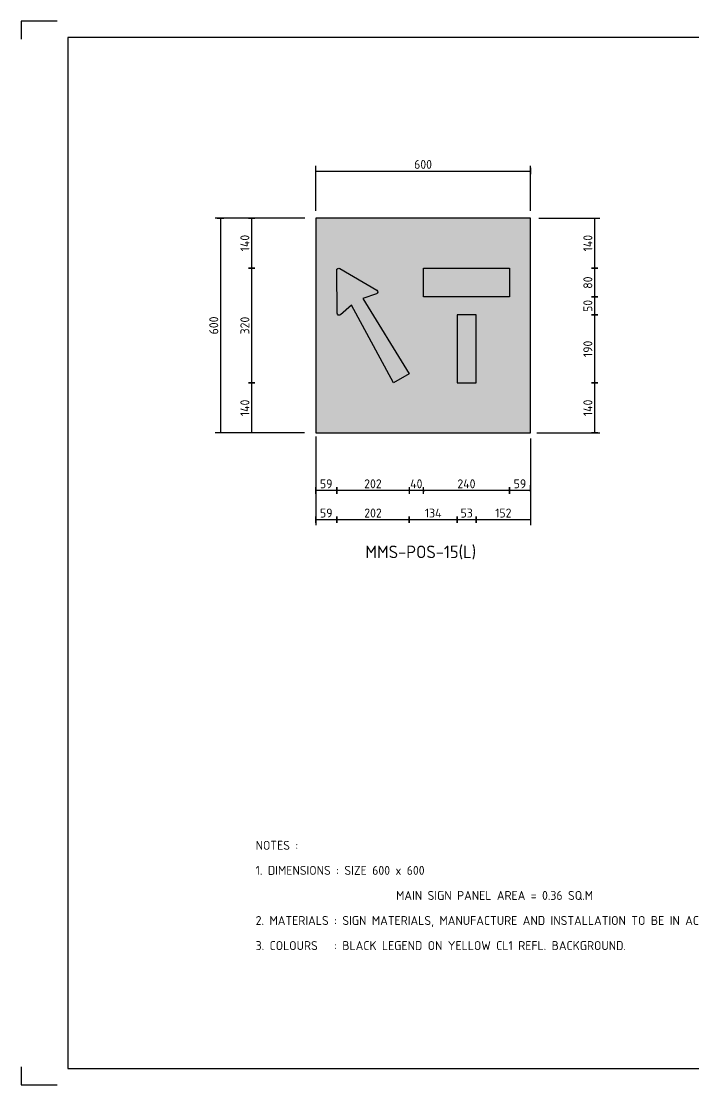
# Model space of a CAD drawing. Extents: x 0 to 420, y 0 to 297.
# Drawn here: x 0 to 187.9, y 0 to 297 of the extents above; entities that cross this region are included whole.
import ezdxf
from ezdxf.enums import TextEntityAlignment as Align

# ---------------------------------------------------------------- set-up
doc = ezdxf.new("R2010")
doc.units = 0
doc.header["$LTSCALE"] = 0.3
doc.header["$MEASUREMENT"] = 0
doc.layers.get('0').update_dxf_attribs({"linetype": 'CONTINUOUS'})
doc.layers.get('DEFPOINTS').update_dxf_attribs({"linetype": 'CONTINUOUS'})
for name, color, linetype in [('L25', 1, 'CONTINUOUS'), ('L35', 3, 'CONTINUOUS'), ('NOTES', 1, 'CONTINUOUS'), ('T25', 1, 'CONTINUOUS'), ('TBLK18', 4, 'CONTINUOUS'), ('TBLK25', 1, 'CONTINUOUS'), ('TBLK35', 3, 'CONTINUOUS'), ('TBLK50', 7, 'CONTINUOUS')]:
    doc.layers.add(name, color=color, linetype=linetype)
doc.layers.add('yellow', color=7, linetype='CONTINUOUS', true_color=0xfedb00)
doc.styles.add('iso', font='iso3098b.shx')
doc.dimstyles.new('SIGNSDIM', dxfattribs={"dimtxt": 2.5, "dimasz": 0.2, "dimexe": 1.5, "dimexo": 2, "dimtad": 1, "dimdec": 4, "dimlfac": 10, "dimrnd": 1, "dimdsep": 46, "dimtxsty": 'iso', "dimblk": 'SGNDIM', "dimcen": 2.5, "dimse2": 1, "dimadec": 0, "dimazin": 0, "dimtfac": 1, "dimtdec": 4, "dimtix": 1, "dimtmove": 0, "dimatfit": 3, "dimldrblk": 'SGNDIM', "dimfxl": 1, "dimtolj": 1, "dimtzin": 0, "dimarcsym": 0})

# ---------------------------------------------------------------- blocks, each defined once
blk = doc.blocks.new('SGNDIM')
for p, q in [((0, 0), (-1, 0)), ((0, 4.5), (0, -4.5))]:
    blk.add_line(p, q)
blk = doc.blocks.new('*D2')
at = {"layer": 'DEFPOINTS', "color": 0, "transparency": 16777216}
for p in [(136.3766350769403, 182.0730936289031), (136.3766350769403, 165.9509098701172), (142.2516035956606, 163.6484231265724)]:
    blk.add_point(p, dxfattribs=at)
at = {"layer": 'T25', "color": 0, "lineweight": -2, "transparency": 16777216}
for p, q in [((142.2516035956606, 165.6484231265724), (142.2516035956606, 167.4509098701172)), ((142.0516035956606, 165.9509098701172), (136.5766350769402, 165.9509098701172))]:
    blk.add_line(p, q, dxfattribs=at)
at = {"layer": 'T25', "color": 0, "lineweight": -2, "transparency": 16777216, "xscale": 0.2, "yscale": 0.2, "zscale": 0.2, "rotation": 180}
blk.add_blockref('SGNDIM', (136.3766350769403, 165.9509098701172), dxfattribs=at)
at = {"layer": 'T25', "color": 0, "lineweight": -2, "transparency": 16777216, "xscale": 0.2, "yscale": 0.2, "zscale": 0.2}
blk.add_blockref('SGNDIM', (142.2516035956606, 165.9509098701172), dxfattribs=at)
at = {"layer": 'T25', "color": 0, "transparency": 16777216, "insert": (139.3141193363004, 167.8259098701172), "char_height": 2.5, "attachment_point": 5, "style": 'iso'}
blk.add_mtext('\\A1;59', dxfattribs=at)
blk = doc.blocks.new('*D3')
at = {"layer": 'DEFPOINTS', "color": 0, "transparency": 16777216}
for p in [(112.3610910988994, 173.3163822871302), (136.3766350769403, 173.3163822871302), (112.3610910988994, 165.9509098701172)]:
    blk.add_point(p, dxfattribs=at)
at = {"layer": 'T25', "color": 0, "lineweight": -2, "transparency": 16777216}
blk.add_line((136.1766350769403, 165.9509098701172), (112.5610910988994, 165.9509098701172), dxfattribs=at)
at = {"layer": 'T25', "color": 0, "lineweight": -2, "transparency": 16777216, "xscale": 0.2, "yscale": 0.2, "zscale": 0.2, "rotation": 180}
blk.add_blockref('SGNDIM', (112.3610910988994, 165.9509098701172), dxfattribs=at)
at = {"layer": 'T25', "color": 0, "lineweight": -2, "transparency": 16777216, "xscale": 0.2, "yscale": 0.2, "zscale": 0.2}
blk.add_blockref('SGNDIM', (136.3766350769403, 165.9509098701172), dxfattribs=at)
at = {"layer": 'T25', "color": 0, "transparency": 16777216, "insert": (124.3688630879198, 167.8259098701172), "char_height": 2.5, "attachment_point": 5, "style": 'iso'}
blk.add_mtext('\\A1;240', dxfattribs=at)
blk = doc.blocks.new('*D4')
at = {"layer": 'DEFPOINTS', "color": 0, "transparency": 16777216}
for p in [(82.25160359566058, 183.0441040950617), (88.12657211438089, 183.0441040950617), (82.25160359566058, 165.9509098701172)]:
    blk.add_point(p, dxfattribs=at)
at = {"layer": 'T25', "color": 0, "lineweight": -2, "transparency": 16777216}
for p, q in [((82.25160359566058, 181.0441040950617), (82.25160359566058, 164.4509098701172)), ((87.92657211438089, 165.9509098701172), (82.45160359566059, 165.9509098701172))]:
    blk.add_line(p, q, dxfattribs=at)
at = {"layer": 'T25', "color": 0, "lineweight": -2, "transparency": 16777216, "xscale": 0.2, "yscale": 0.2, "zscale": 0.2, "rotation": 180}
blk.add_blockref('SGNDIM', (82.25160359566058, 165.9509098701172), dxfattribs=at)
at = {"layer": 'T25', "color": 0, "lineweight": -2, "transparency": 16777216, "xscale": 0.2, "yscale": 0.2, "zscale": 0.2}
blk.add_blockref('SGNDIM', (88.12657211438089, 165.9509098701172), dxfattribs=at)
at = {"layer": 'T25', "color": 0, "transparency": 16777216, "insert": (85.18908785502074, 167.8259098701172), "char_height": 2.5, "attachment_point": 5, "style": 'iso'}
blk.add_mtext('\\A1;59', dxfattribs=at)
blk = doc.blocks.new('*D5')
at = {"layer": 'DEFPOINTS', "color": 0, "transparency": 16777216}
for p in [(142.6094513656253, 242.0548077980703), (145.7842453555533, 228.0063913943119), (160.1625795504189, 228.0063913943119)]:
    blk.add_point(p, dxfattribs=at)
at = {"layer": 'T25', "color": 0, "lineweight": -2, "transparency": 16777216}
for p, q in [((144.6094513656253, 242.0548077980703), (161.6625795504189, 242.0548077980703)), ((160.1625795504189, 241.8548077980703), (160.1625795504189, 228.2063913943119))]:
    blk.add_line(p, q, dxfattribs=at)
at = {"layer": 'T25', "color": 0, "lineweight": -2, "transparency": 16777216, "xscale": 0.2, "yscale": 0.2, "zscale": 0.2}
for p, rotation in [((160.1625795504189, 242.0548077980703), 90), ((160.1625795504189, 228.0063913943119), 270)]:
    blk.add_blockref('SGNDIM', p, dxfattribs=dict(at, rotation=rotation))
at = {"layer": 'T25', "color": 0, "transparency": 16777216, "insert": (158.2875795504189, 235.0305995961912), "char_height": 2.5, "attachment_point": 5, "rotation": 90, "style": 'iso'}
blk.add_mtext('\\A1;140', dxfattribs=at)
blk = doc.blocks.new('*D6')
at = {"layer": 'DEFPOINTS', "color": 0, "transparency": 16777216}
for p in [(152.2018855269609, 228.0063913943119), (152.2018855269609, 220.006129834909), (160.1625795504189, 220.006129834909)]:
    blk.add_point(p, dxfattribs=at)
at = {"layer": 'T25', "color": 0, "lineweight": -2, "transparency": 16777216}
blk.add_line((160.1625795504189, 227.806391394312), (160.1625795504189, 220.2061298349089), dxfattribs=at)
at = {"layer": 'T25', "color": 0, "lineweight": -2, "transparency": 16777216, "xscale": 0.2, "yscale": 0.2, "zscale": 0.2}
for p, rotation in [((160.1625795504189, 228.0063913943119), 90), ((160.1625795504189, 220.006129834909), 270)]:
    blk.add_blockref('SGNDIM', p, dxfattribs=dict(at, rotation=rotation))
at = {"layer": 'T25', "color": 0, "transparency": 16777216, "insert": (158.2875795504189, 224.0062606146105), "char_height": 2.5, "attachment_point": 5, "rotation": 90, "style": 'iso'}
blk.add_mtext('\\A1;80', dxfattribs=at)
blk = doc.blocks.new('*D7')
at = {"layer": 'DEFPOINTS', "color": 0, "transparency": 16777216}
for p in [(140.9419842283897, 196.0053451567001), (142.0409518589269, 182.0548077980702), (160.1625795504189, 182.0548077980702)]:
    blk.add_point(p, dxfattribs=at)
at = {"layer": 'T25', "color": 0, "lineweight": -2, "transparency": 16777216}
for p, q in [((160.1625795504189, 195.8053451567001), (160.1625795504189, 182.2548077980702)), ((144.0409518589269, 182.0548077980702), (161.6625795504189, 182.0548077980702))]:
    blk.add_line(p, q, dxfattribs=at)
at = {"layer": 'T25', "color": 0, "lineweight": -2, "transparency": 16777216, "xscale": 0.2, "yscale": 0.2, "zscale": 0.2}
for p, rotation in [((160.1625795504189, 196.0053451567001), 90), ((160.1625795504189, 182.0548077980702), 270)]:
    blk.add_blockref('SGNDIM', p, dxfattribs=dict(at, rotation=rotation))
at = {"layer": 'T25', "color": 0, "transparency": 16777216, "insert": (158.2875795504189, 189.0300764773852), "char_height": 2.5, "attachment_point": 5, "rotation": 90, "style": 'iso'}
blk.add_mtext('\\A1;140', dxfattribs=at)
blk = doc.blocks.new('*D8')
at = {"layer": 'DEFPOINTS', "color": 0, "transparency": 16777216}
for p in [(142.2516035956606, 255.1587057260232), (82.25160359566058, 242.0548077980702), (142.2516035956606, 242.0548077980702)]:
    blk.add_point(p, dxfattribs=at)
at = {"layer": 'T25', "color": 0, "lineweight": -2, "transparency": 16777216}
for p, q in [((82.25160359566058, 244.0548077980702), (82.25160359566058, 256.6587057260232)), ((142.2516035956606, 244.0548077980702), (142.2516035956606, 256.6587057260232)), ((82.45160359566059, 255.1587057260232), (142.0516035956606, 255.1587057260232))]:
    blk.add_line(p, q, dxfattribs=at)
at = {"layer": 'T25', "color": 0, "lineweight": -2, "transparency": 16777216, "xscale": 0.2, "yscale": 0.2, "zscale": 0.2, "rotation": 180}
blk.add_blockref('SGNDIM', (82.25160359566058, 255.1587057260232), dxfattribs=at)
at = {"layer": 'T25', "color": 0, "lineweight": -2, "transparency": 16777216, "xscale": 0.2, "yscale": 0.2, "zscale": 0.2}
blk.add_blockref('SGNDIM', (142.2516035956606, 255.1587057260232), dxfattribs=at)
at = {"layer": 'T25', "color": 0, "transparency": 16777216, "insert": (112.2516035956606, 257.0337057260232), "char_height": 2.5, "attachment_point": 5, "style": 'iso'}
blk.add_mtext('\\A1;600', dxfattribs=at)
blk = doc.blocks.new('*D9')
at = {"layer": 'DEFPOINTS', "color": 0, "transparency": 16777216}
for p in [(155.1871457857577, 220.006129834909), (155.1871457857577, 215.0059663602821), (160.1625795504189, 215.0059663602821)]:
    blk.add_point(p, dxfattribs=at)
at = {"layer": 'T25', "color": 0, "lineweight": -2, "transparency": 16777216}
blk.add_line((160.1625795504189, 219.806129834909), (160.1625795504189, 215.2059663602821), dxfattribs=at)
at = {"layer": 'T25', "color": 0, "lineweight": -2, "transparency": 16777216, "xscale": 0.2, "yscale": 0.2, "zscale": 0.2}
for p, rotation in [((160.1625795504189, 220.006129834909), 90), ((160.1625795504189, 215.0059663602821), 270)]:
    blk.add_blockref('SGNDIM', p, dxfattribs=dict(at, rotation=rotation))
at = {"layer": 'T25', "color": 0, "transparency": 16777216, "insert": (158.2875795504189, 217.5060480975956), "char_height": 2.5, "attachment_point": 5, "rotation": 90, "style": 'iso'}
blk.add_mtext('\\A1;50', dxfattribs=at)
blk = doc.blocks.new('*D10')
at = {"layer": 'DEFPOINTS', "color": 0, "transparency": 16777216}
for p in [(141.2559312447062, 215.0059663602821), (141.2559312447062, 196.0053451567001), (160.1625795504189, 196.0053451567001)]:
    blk.add_point(p, dxfattribs=at)
at = {"layer": 'T25', "color": 0, "lineweight": -2, "transparency": 16777216}
blk.add_line((160.1625795504189, 214.8059663602821), (160.1625795504189, 196.2053451567001), dxfattribs=at)
at = {"layer": 'T25', "color": 0, "lineweight": -2, "transparency": 16777216, "xscale": 0.2, "yscale": 0.2, "zscale": 0.2}
for p, rotation in [((160.1625795504189, 215.0059663602821), 90), ((160.1625795504189, 196.0053451567001), 270)]:
    blk.add_blockref('SGNDIM', p, dxfattribs=dict(at, rotation=rotation))
at = {"layer": 'T25', "color": 0, "transparency": 16777216, "insert": (158.2875795504189, 205.5056557584911), "char_height": 2.5, "attachment_point": 5, "rotation": 90, "style": 'iso'}
blk.add_mtext('\\A1;190', dxfattribs=at)
blk = doc.blocks.new('*D11')
at = {"layer": 'DEFPOINTS', "color": 0, "transparency": 16777216}
for p in [(81.26378478619104, 242.0548077980703), (64.34062764090226, 228.0360831825744), (78.68857275544654, 228.0360831825744)]:
    blk.add_point(p, dxfattribs=at)
at = {"layer": 'T25', "color": 0, "lineweight": -2, "transparency": 16777216}
for p, q in [((79.26378478619104, 242.0548077980703), (62.84062764090226, 242.0548077980704)), ((64.34062764090226, 241.8548077980703), (64.34062764090226, 228.2360831825744))]:
    blk.add_line(p, q, dxfattribs=at)
at = {"layer": 'T25', "color": 0, "lineweight": -2, "transparency": 16777216, "xscale": 0.2, "yscale": 0.2, "zscale": 0.2}
for p, rotation in [((64.34062764090226, 242.0548077980703), 90), ((64.34062764090226, 228.0360831825744), 270)]:
    blk.add_blockref('SGNDIM', p, dxfattribs=dict(at, rotation=rotation))
at = {"layer": 'T25', "color": 0, "transparency": 16777216, "insert": (62.46562764090221, 235.0454454903224), "char_height": 2.5, "attachment_point": 5, "rotation": 90, "style": 'iso'}
blk.add_mtext('\\A1;140', dxfattribs=at)
blk = doc.blocks.new('*D12')
at = {"layer": 'DEFPOINTS', "color": 0, "transparency": 16777216}
for p in [(89.41631409057563, 196.0053451567001), (64.34062764090226, 182.0548077980702), (81.11300553185846, 182.0548077980702)]:
    blk.add_point(p, dxfattribs=at)
at = {"layer": 'T25', "color": 0, "lineweight": -2, "transparency": 16777216}
for p, q in [((64.34062764090226, 195.8053451567001), (64.34062764090226, 182.2548077980702)), ((79.11300553185846, 182.0548077980702), (62.84062764090226, 182.0548077980702))]:
    blk.add_line(p, q, dxfattribs=at)
at = {"layer": 'T25', "color": 0, "lineweight": -2, "transparency": 16777216, "xscale": 0.2, "yscale": 0.2, "zscale": 0.2}
for p, rotation in [((64.34062764090226, 196.0053451567001), 90), ((64.34062764090226, 182.0548077980702), 270)]:
    blk.add_blockref('SGNDIM', p, dxfattribs=dict(at, rotation=rotation))
at = {"layer": 'T25', "color": 0, "transparency": 16777216, "insert": (62.46562764090223, 189.0300764773852), "char_height": 2.5, "attachment_point": 5, "rotation": 90, "style": 'iso'}
blk.add_mtext('\\A1;140', dxfattribs=at)
blk = doc.blocks.new('*D13')
at = {"layer": 'DEFPOINTS', "color": 0, "transparency": 16777216}
for p in [(96.21294867393554, 228.0360831825744), (64.3406276409022, 196.0053451567001), (96.21294867393554, 196.0053451567001)]:
    blk.add_point(p, dxfattribs=at)
at = {"layer": 'T25', "color": 0, "lineweight": -2, "transparency": 16777216}
blk.add_line((64.34062764090221, 227.8360831825744), (64.3406276409022, 196.2053451567), dxfattribs=at)
at = {"layer": 'T25', "color": 0, "lineweight": -2, "transparency": 16777216, "xscale": 0.2, "yscale": 0.2, "zscale": 0.2}
for p, rotation in [((64.34062764090221, 228.0360831825744), 90), ((64.3406276409022, 196.0053451567001), 270)]:
    blk.add_blockref('SGNDIM', p, dxfattribs=dict(at, rotation=rotation))
at = {"layer": 'T25', "color": 0, "transparency": 16777216, "insert": (62.46562764090217, 212.0207141696373), "char_height": 2.5, "attachment_point": 5, "rotation": 90, "style": 'iso'}
blk.add_mtext('\\A1;320', dxfattribs=at)
blk = doc.blocks.new('*D14')
at = {"layer": 'DEFPOINTS', "color": 0, "transparency": 16777216}
for p in [(127.088681659922, 201.5968577017557), (142.2516035956606, 182.4369817410589), (127.088681659922, 157.7820823303519)]:
    blk.add_point(p, dxfattribs=at)
at = {"layer": 'T25', "color": 0, "lineweight": -2, "transparency": 16777216}
for p, q in [((142.2516035956606, 180.4369817410589), (142.2516035956606, 156.2820823303519)), ((142.0516035956606, 157.7820823303519), (127.288681659922, 157.7820823303519))]:
    blk.add_line(p, q, dxfattribs=at)
at = {"layer": 'T25', "color": 0, "lineweight": -2, "transparency": 16777216, "xscale": 0.2, "yscale": 0.2, "zscale": 0.2, "rotation": 180}
blk.add_blockref('SGNDIM', (127.088681659922, 157.7820823303519), dxfattribs=at)
at = {"layer": 'T25', "color": 0, "lineweight": -2, "transparency": 16777216, "xscale": 0.2, "yscale": 0.2, "zscale": 0.2}
blk.add_blockref('SGNDIM', (142.2516035956606, 157.7820823303519), dxfattribs=at)
at = {"layer": 'T25', "color": 0, "transparency": 16777216, "insert": (134.6701426277913, 159.6570823303519), "char_height": 2.5, "attachment_point": 5, "style": 'iso'}
blk.add_mtext('\\A1;152', dxfattribs=at)
blk = doc.blocks.new('*D15')
at = {"layer": 'DEFPOINTS', "color": 0, "transparency": 16777216}
for p in [(121.785249031438, 159.4086241557756), (121.785249031438, 157.7820823303519), (127.088681659922, 159.4086241557756)]:
    blk.add_point(p, dxfattribs=at)
at = {"layer": 'T25', "color": 0, "lineweight": -2, "transparency": 16777216}
blk.add_line((126.888681659922, 157.7820823303519), (121.985249031438, 157.7820823303519), dxfattribs=at)
at = {"layer": 'T25', "color": 0, "lineweight": -2, "transparency": 16777216, "xscale": 0.2, "yscale": 0.2, "zscale": 0.2, "rotation": 180}
blk.add_blockref('SGNDIM', (121.785249031438, 157.7820823303519), dxfattribs=at)
at = {"layer": 'T25', "color": 0, "lineweight": -2, "transparency": 16777216, "xscale": 0.2, "yscale": 0.2, "zscale": 0.2}
blk.add_blockref('SGNDIM', (127.088681659922, 157.7820823303519), dxfattribs=at)
at = {"layer": 'T25', "color": 0, "transparency": 16777216, "insert": (124.43696534568, 159.6570823303519), "char_height": 2.5, "attachment_point": 5, "style": 'iso'}
blk.add_mtext('\\A1;53', dxfattribs=at)
blk = doc.blocks.new('*D16')
at = {"layer": 'DEFPOINTS', "color": 0, "transparency": 16777216}
for p in [(82.25160359566058, 174.9258698457561), (88.1439611397905, 174.9258698457561), (82.25160359566058, 157.7820823303519)]:
    blk.add_point(p, dxfattribs=at)
at = {"layer": 'T25', "color": 0, "lineweight": -2, "transparency": 16777216}
for p, q in [((82.25160359566058, 172.9258698457561), (82.25160359566058, 156.2820823303519)), ((87.9439611397905, 157.7820823303519), (82.45160359566059, 157.7820823303519))]:
    blk.add_line(p, q, dxfattribs=at)
at = {"layer": 'T25', "color": 0, "lineweight": -2, "transparency": 16777216, "xscale": 0.2, "yscale": 0.2, "zscale": 0.2, "rotation": 180}
blk.add_blockref('SGNDIM', (82.25160359566058, 157.7820823303519), dxfattribs=at)
at = {"layer": 'T25', "color": 0, "lineweight": -2, "transparency": 16777216, "xscale": 0.2, "yscale": 0.2, "zscale": 0.2}
blk.add_blockref('SGNDIM', (88.1439611397905, 157.7820823303519), dxfattribs=at)
at = {"layer": 'T25', "color": 0, "transparency": 16777216, "insert": (85.19778236772555, 159.6570823303519), "char_height": 2.5, "attachment_point": 5, "style": 'iso'}
blk.add_mtext('\\A1;59', dxfattribs=at)
blk = doc.blocks.new('*D17')
at = {"layer": 'DEFPOINTS', "color": 0, "transparency": 16777216}
for p in [(108.3652649448548, 161.8979384074352), (121.785249031438, 161.8979384074352), (108.3652649448548, 157.7820823303518)]:
    blk.add_point(p, dxfattribs=at)
at = {"layer": 'T25', "color": 0, "lineweight": -2, "transparency": 16777216}
blk.add_line((121.585249031438, 157.7820823303518), (108.5652649448548, 157.7820823303518), dxfattribs=at)
at = {"layer": 'T25', "color": 0, "lineweight": -2, "transparency": 16777216, "xscale": 0.2, "yscale": 0.2, "zscale": 0.2, "rotation": 180}
blk.add_blockref('SGNDIM', (108.3652649448548, 157.7820823303518), dxfattribs=at)
at = {"layer": 'T25', "color": 0, "lineweight": -2, "transparency": 16777216, "xscale": 0.2, "yscale": 0.2, "zscale": 0.2}
blk.add_blockref('SGNDIM', (121.785249031438, 157.7820823303518), dxfattribs=at)
at = {"layer": 'T25', "color": 0, "transparency": 16777216, "insert": (115.0752569881464, 159.6570823303518), "char_height": 2.5, "attachment_point": 5, "style": 'iso'}
blk.add_mtext('\\A1;134', dxfattribs=at)
blk = doc.blocks.new('*D18')
at = {"layer": 'DEFPOINTS', "color": 0, "transparency": 16777216}
for p in [(88.12657211438089, 172.1580369681149), (108.3652649448548, 172.1580369681149), (88.12657211438089, 165.9509098701172)]:
    blk.add_point(p, dxfattribs=at)
at = {"layer": 'T25', "color": 0, "lineweight": -2, "transparency": 16777216}
blk.add_line((108.1652649448548, 165.9509098701172), (88.3265721143809, 165.9509098701172), dxfattribs=at)
at = {"layer": 'T25', "color": 0, "lineweight": -2, "transparency": 16777216, "xscale": 0.2, "yscale": 0.2, "zscale": 0.2, "rotation": 180}
blk.add_blockref('SGNDIM', (88.12657211438089, 165.9509098701172), dxfattribs=at)
at = {"layer": 'T25', "color": 0, "lineweight": -2, "transparency": 16777216, "xscale": 0.2, "yscale": 0.2, "zscale": 0.2}
blk.add_blockref('SGNDIM', (108.3652649448548, 165.9509098701172), dxfattribs=at)
at = {"layer": 'T25', "color": 0, "transparency": 16777216, "insert": (98.24591852961785, 167.8259098701172), "char_height": 2.5, "attachment_point": 5, "style": 'iso'}
blk.add_mtext('\\A1;202', dxfattribs=at)
blk = doc.blocks.new('*D19')
at = {"layer": 'DEFPOINTS', "color": 0, "transparency": 16777216}
for p in [(108.3652649448548, 167.1764139581239), (112.3610910988994, 167.1764139581239), (108.3652649448548, 165.9509098701172)]:
    blk.add_point(p, dxfattribs=at)
at = {"layer": 'T25', "color": 0, "lineweight": -2, "transparency": 16777216}
for p, q in [((108.1652649448548, 165.9509098701172), (107.9652649448548, 165.9509098701172)), ((112.3610910988994, 165.9509098701172), (108.3652649448548, 165.9509098701172)), ((112.5610910988994, 165.9509098701172), (112.7610910988994, 165.9509098701172))]:
    blk.add_line(p, q, dxfattribs=at)
at = {"layer": 'T25', "color": 0, "lineweight": -2, "transparency": 16777216, "xscale": 0.2, "yscale": 0.2, "zscale": 0.2}
blk.add_blockref('SGNDIM', (108.3652649448548, 165.9509098701172), dxfattribs=at)
at = {"layer": 'T25', "color": 0, "lineweight": -2, "transparency": 16777216, "xscale": 0.2, "yscale": 0.2, "zscale": 0.2, "rotation": 180}
blk.add_blockref('SGNDIM', (112.3610910988994, 165.9509098701172), dxfattribs=at)
at = {"layer": 'T25', "color": 0, "transparency": 16777216, "insert": (110.3631780218771, 167.8259098701172), "char_height": 2.5, "attachment_point": 5, "style": 'iso'}
blk.add_mtext('\\A1;40', dxfattribs=at)
blk = doc.blocks.new('*D23')
at = {"layer": 'DEFPOINTS', "color": 0, "transparency": 16777216}
for p in [(80.39631848108826, 242.0548077980702), (55.65918362012422, 182.0548077980702), (80.39631848108826, 182.0548077980702)]:
    blk.add_point(p, dxfattribs=at)
at = {"layer": 'T25', "color": 0, "lineweight": -2, "transparency": 16777216}
for p, q in [((78.39631848108826, 242.0548077980702), (54.15918362012424, 242.0548077980702)), ((55.65918362012424, 241.8548077980703), (55.65918362012422, 182.2548077980702)), ((78.39631848108826, 182.0548077980702), (54.15918362012422, 182.0548077980702))]:
    blk.add_line(p, q, dxfattribs=at)
at = {"layer": 'T25', "color": 0, "lineweight": -2, "transparency": 16777216, "xscale": 0.2, "yscale": 0.2, "zscale": 0.2}
for p, rotation in [((55.65918362012424, 242.0548077980702), 90), ((55.65918362012422, 182.0548077980702), 270)]:
    blk.add_blockref('SGNDIM', p, dxfattribs=dict(at, rotation=rotation))
at = {"layer": 'T25', "color": 0, "transparency": 16777216, "insert": (53.7841836201242, 212.0548077980702), "char_height": 2.5, "attachment_point": 5, "rotation": 90, "style": 'iso'}
blk.add_mtext('\\A1;600', dxfattribs=at)
blk = doc.blocks.new('A3BBLK')
at = {"layer": 'TBLK25'}
for p, q in [((10, 297), (0, 297)), ((0, 297), (0, 292)), ((0, 5), (0, 0)), ((0, 0), (10, 0))]:
    blk.add_line(p, q, dxfattribs=at)
at = {"layer": 'TBLK50'}
for p, q in [((415.5000000000002, 292.5), (13, 292.5)), ((13, 292.5), (13, 4.5)), ((13, 4.5), (415.5000000000002, 4.5))]:
    blk.add_line(p, q, dxfattribs=at)
blk = doc.blocks.new('a3_in_vtblk std dwg')
blk.add_blockref('A3BBLK', (-3.741840828297427e-07, 1.894474053187878e-07))
at = {"layer": 'TBLK18', "style": 'iso'}
blk.add_attdef('MR_DIRECTORATE', text='', height=1.5, dxfattribs=at).set_placement((381.4999755770158, 68.11854027699059), align=Align.CENTER)
for tag, p in [('STREET_NAME', (355.5137892048512, 62.09980777502454)), ('SUBURB_POSTCODE', (388.4876002642824, 62.09980777502456)), ('TELEPHONE_NO.', (368.3055848069769, 59.83607470429803)), ('FAX_NO.', (393.555162257961, 59.83607470429804))]:
    blk.add_attdef(tag, p, '', height=1.5, dxfattribs=at)
at = {"layer": 'TBLK25', "style": 'iso'}
for tag, height, p in [('MR_BRANCH', 2, (381.4999755770158, 65.19891003042062)), ('ROAD_SECTION', 1.75, (384.4999996258161, 29.16173915914942)), ('SLK', 1.75, (384.4999996258161, 26.10752480193321)), ('CHAINAGE', 1.75, (384.4999996258161, 19.20540326262937))]:
    blk.add_attdef(tag, text='', height=height, dxfattribs=at).set_placement(p, align=Align.CENTER)
for tag, p, height in [('FILE_NUMBER', (371.7734368758553, 54.23654958023184), 2.5), ('DESIGNED_/_DRAWN', (371.7734368758553, 49.48654958023184), 2), ('VERIFIED', (371.7734368758553, 44.48654958023184), 2), ('APPROVED', (371.7734368758553, 39.48654958023184), 2), ('LOCAL_AUTHORITY', (370.4803377219841, 16.73347307702431), 1.25)]:
    blk.add_attdef(tag, p, '', height=height, dxfattribs=at)
at = {"layer": 'TBLK35', "style": 'iso', "width": 0.9}
for tag, p in [('ROAD_PROJECT&NUMBER', (384.4999996258161, 32.230685934961)), ('DRAWING_DESCRIPTION', (384.4999996258161, 22.28803376023848))]:
    blk.add_attdef(tag, text='', height=2.5, dxfattribs=at).set_placement(p, align=Align.CENTER)
at = {"layer": 'TBLK50', "style": 'iso'}
blk.add_attdef('MRWA_DRG_NUMBER', (356.2877078814561, 6.084560384789711), '', height=5, dxfattribs=at)
blk = doc.blocks.new('*D27')
at = {"layer": 'DEFPOINTS', "color": 0, "transparency": 16777216}
for p in [(88.1439611397905, 163.9892094283497), (108.3826539702644, 163.9892094283497), (88.1439611397905, 157.7820823303519)]:
    blk.add_point(p, dxfattribs=at)
at = {"layer": 'T25', "color": 0, "lineweight": -2, "transparency": 16777216}
blk.add_line((108.1826539702644, 157.7820823303519), (88.34396113979051, 157.7820823303519), dxfattribs=at)
at = {"layer": 'T25', "color": 0, "lineweight": -2, "transparency": 16777216, "xscale": 0.2, "yscale": 0.2, "zscale": 0.2, "rotation": 180}
blk.add_blockref('SGNDIM', (88.1439611397905, 157.7820823303519), dxfattribs=at)
at = {"layer": 'T25', "color": 0, "lineweight": -2, "transparency": 16777216, "xscale": 0.2, "yscale": 0.2, "zscale": 0.2}
blk.add_blockref('SGNDIM', (108.3826539702644, 157.7820823303519), dxfattribs=at)
at = {"layer": 'T25', "color": 0, "transparency": 16777216, "insert": (98.26330755502747, 159.6570823303519), "char_height": 2.5, "attachment_point": 5, "style": 'iso'}
blk.add_mtext('\\A1;202', dxfattribs=at)

msp = doc.modelspace()

# ---------------------------------------------------------------- hatches: boundary and pattern name
at = {"layer": 'L25'}
h = msp.add_hatch(color=256, dxfattribs=at)
edge = h.paths.add_edge_path()
edge.add_arc((88.70382323978377, 227.4588099920839), 0.5772731904904718, 419.4990421955631, 540.5009578044355, ccw=False)
edge.add_line((88.99681984470556, 227.9562005086434), (99.31688674631842, 221.8769841503318))
edge.add_arc((99.02389014139665, 221.3795936337722), 0.5772731904904936, 288.7659641018745, 419.4990421955631, ccw=False)
edge.add_line((99.20960082733934, 220.8330079793815), (95.46305598956077, 219.5600630966357))
edge.add_line((95.46305598956079, 219.5600630966357), (108.3652649448548, 198.5332971543885))
edge.add_line((108.3652649448548, 198.5332971543885), (103.9867236457631, 196.0053451567001))
edge.add_line((103.9867236457632, 196.0053451567001), (92.22811465799465, 217.6923688480434))
edge.add_line((92.22811465799465, 217.6923688480433), (89.18750865050123, 215.0462949055183))
edge.add_arc((88.80854559037716, 215.4817617073763), 0.577273190490492, 180.5009578044357, 311.03127691470155, ccw=False)
edge.add_line((88.23129446497425, 215.4767144625713), (88.12657211438088, 227.4537627472788))
for points in [[(136.3766350769403, 228.0473125868835), (136.3766350769403, 220.0473125868836), (112.3610910988994, 220.0473125868835), (112.3610910988994, 228.0473125868835)], [(121.785249031438, 196.0472766224657), (127.0886816599221, 196.0472766224657), (127.088681659922, 215.0059663602821), (121.785249031438, 215.0059663602821)]]:
    msp.add_hatch(color=256, dxfattribs=at).paths.add_polyline_path(points)
at = {"layer": 'yellow'}
h = msp.add_hatch(color=256, dxfattribs=at)
h.paths.add_polyline_path([(142.2516035956606, 182.0548077980702), (142.2516035956606, 242.0548077980702), (82.25160359566058, 242.0548077980702), (82.25160359566058, 182.0548077980702)])
edge = h.paths.add_edge_path(flags=16)
edge.add_arc((88.70382323978377, 227.4588099920839), 0.5772731904904713, 59.499042195562424, 180.5009578044343, ccw=False)
edge.add_line((88.99681984470556, 227.9562005086434), (99.3168867463184, 221.8769841503318))
edge.add_arc((99.02389014139663, 221.3795936337723), 0.5772731904904669, -71.2340358981258, 59.49904219556231, ccw=False)
edge.add_line((99.20960082733934, 220.8330079793815), (95.46305598956079, 219.5600630966357))
edge.add_line((95.46305598956079, 219.5600630966357), (108.3652649448548, 198.5332971543885))
edge.add_line((108.3652649448548, 198.5332971543885), (103.9867236457632, 196.0053451567001))
edge.add_line((103.9867236457632, 196.0053451567001), (92.22811465799465, 217.6923688480433))
edge.add_line((92.22811465799465, 217.6923688480433), (89.18750865050123, 215.0462949055183))
edge.add_arc((88.80854559037718, 215.4817617073764), 0.5772731904904774, 180.5009578044371, 311.03127691470155, ccw=False)
edge.add_line((88.23129446497425, 215.4767144625713), (88.12657211438086, 227.4537627472788))
h.paths.add_polyline_path([(121.785249031438, 196.0472766224657), (127.0886816599221, 196.0472766224657), (127.088681659922, 215.0059663602821), (121.785249031438, 215.0059663602821)], flags=16)
h.paths.add_polyline_path([(136.3766350769403, 228.0473125868835), (136.3766350769403, 220.0473125868836), (112.3610910988994, 220.0473125868835), (112.3610910988994, 228.0473125868835)], flags=16)

# ---------------------------------------------------------------- linework, layer by layer
at = {"layer": 'L25'}
for points in [[(142.2516035956606, 182.0548077980702), (142.2516035956606, 242.0548077980702), (82.25160359566058, 242.0548077980702), (82.25160359566058, 182.0548077980702)], [(136.3766350769403, 228.0473125868835), (136.3766350769403, 220.0473125868836), (112.3610910988994, 220.0473125868835), (112.3610910988994, 228.0473125868835)], [(121.785249031438, 196.0472766224657), (127.0886816599221, 196.0472766224657), (127.088681659922, 215.0059663602821), (121.785249031438, 215.0059663602821)]]:
    msp.add_lwpolyline(points, close=True, dxfattribs=at)
msp.add_lwpolyline([(88.12657211438086, 227.4537627472788, -0.583193964588741), (88.99681984470556, 227.9562005086434), (99.3168867463184, 221.8769841503318, -0.6415763171050193), (99.20960082733934, 220.8330079793815), (95.46305598956079, 219.5600630966357), (108.3652649448548, 198.5332971543885), (103.9867236457632, 196.0053451567001), (92.22811465799465, 217.6923688480433), (89.18750865050123, 215.0462949055183, -0.6403281606920553), (88.23129446497425, 215.4767144625713)], format="xyb", close=True, dxfattribs=at)

# ---------------------------------------------------------------- block references
msp.add_blockref('a3_in_vtblk std dwg', (3.741840828297427e-07, -1.894474053187878e-07))

# ---------------------------------------------------------------- texts
at = {"layer": 'L35', "style": 'iso'}
msp.add_text('MMS-POS-15(L)', height=3.5, dxfattribs=at).set_placement((111.6026753778458, 147.0677336037727), align=Align.CENTER)
at = {"layer": 'NOTES', "style": 'iso'}
for s, p in [('NOTES :', (65.48780339709009, 65.6117313551037)), ('1. DIMENSIONS : SIZE 600 x 600', (65.48780339709009, 58.6117313551037)), ('0.36 SQ.M', (145.4878033970901, 51.61173135510369)), ('2. MATERIALS : SIGN MATERIALS, MANUFACTURE AND INSTALLATION TO BE IN ACCORDANCE WITH MRWA SPECIFICATION 601.', (65.48780339709009, 44.6117313551037)), ('3. COLOURS   : BLACK LEGEND ON YELLOW CL1 REFL. BACKGROUND.', (65.48780339709009, 37.6117313551037))]:
    msp.add_text(s, height=2.5, dxfattribs=at).set_placement(p)
msp.add_text('MAIN SIGN PANEL AREA = ', height=2.5, dxfattribs=at).set_placement((145.4878033970901, 51.61173135510369), align=Align.RIGHT)

# ---------------------------------------------------------------- dimensions: what is measured, and where the dimension line sits
at = {"layer": 'T25'}
dim = msp.add_linear_dim(base=(142.2516035956606, 255.1587057260232), p1=(82.25160359566058, 242.0548077980702), p2=(142.2516035956606, 242.0548077980702), dimstyle='SIGNSDIM', override={"dimse2": 0}, dxfattribs=at)
dim.commit()
dim.dimension.update_dxf_attribs({"geometry": '*D8', "text_midpoint": (112.2516035956606, 257.0337057260232)})
for base, p1, p2, angle, override, picture, middle in [((55.65918362012422, 182.0548077980702), (80.39631848108826, 242.0548077980702), (80.39631848108826, 182.0548077980702), 90, {"dimse2": 0}, '*D23', (53.7841836201242, 212.0548077980702)), ((64.3406276409022, 196.0053451567001), (96.21294867393554, 228.0360831825744), (96.21294867393554, 196.0053451567001), 90, {"dimse1": 1}, '*D13', (62.46562764090217, 212.0207141696373)), ((160.1625795504189, 220.006129834909), (152.2018855269609, 228.0063913943119), (152.2018855269609, 220.006129834909), 90, {"dimse1": 1}, '*D6', (158.2875795504189, 224.0062606146105)), ((160.1625795504189, 215.0059663602821), (155.1871457857577, 220.006129834909), (155.1871457857577, 215.0059663602821), 90, {"dimse1": 1}, '*D9', (158.2875795504189, 217.5060480975956)), ((160.1625795504189, 196.0053451567001), (141.2559312447062, 215.0059663602821), (141.2559312447062, 196.0053451567001), 90, {"dimse1": 1}, '*D10', (158.2875795504189, 205.5056557584911)), ((64.34062764090226, 182.0548077980702), (89.41631409057563, 196.0053451567001), (81.11300553185846, 182.0548077980702), 90, {"dimse1": 1, "dimse2": 0}, '*D12', (62.46562764090223, 189.0300764773852)), ((160.1625795504189, 182.0548077980702), (140.9419842283897, 196.0053451567001), (142.0409518589269, 182.0548077980702), 90, {"dimse1": 1, "dimse2": 0}, '*D7', (158.2875795504189, 189.0300764773852)), ((82.25160359566058, 165.9509098701172), (88.12657211438089, 183.0441040950617), (82.25160359566058, 183.0441040950617), 180, {"dimse1": 1, "dimse2": 0}, '*D4', (85.18908785502074, 167.8259098701172)), ((82.25160359566058, 157.7820823303519), (88.1439611397905, 174.9258698457561), (82.25160359566058, 174.9258698457561), 180, {"dimse1": 1, "dimse2": 0}, '*D16', (85.19778236772555, 159.6570823303519)), ((112.3610910988994, 165.9509098701172), (136.3766350769403, 173.3163822871302), (112.3610910988994, 173.3163822871302), 180, {"dimse1": 1}, '*D3', (124.3688630879198, 167.8259098701172)), ((88.12657211438089, 165.9509098701172), (108.3652649448548, 172.1580369681149), (88.12657211438089, 172.1580369681149), 180, {"dimse1": 1}, '*D18', (98.24591852961785, 167.8259098701172)), ((108.3652649448548, 165.9509098701172), (112.3610910988994, 167.1764139581239), (108.3652649448548, 167.1764139581239), 180, {"dimse1": 1}, '*D19', (110.3631780218771, 167.8259098701172)), ((88.1439611397905, 157.7820823303519), (108.3826539702644, 163.9892094283497), (88.1439611397905, 163.9892094283497), 180, {"dimse1": 1}, '*D27', (98.26330755502747, 159.6570823303519)), ((108.3652649448548, 157.7820823303518), (121.785249031438, 161.8979384074352), (108.3652649448548, 161.8979384074352), 180, {"dimse1": 1}, '*D17', (115.0752569881464, 159.6570823303518)), ((121.785249031438, 157.7820823303519), (127.088681659922, 159.4086241557756), (121.785249031438, 159.4086241557756), 180, {"dimse1": 1}, '*D15', (124.43696534568, 159.6570823303519))]:
    dim = msp.add_linear_dim(base=base, p1=p1, p2=p2, angle=angle, dimstyle='SIGNSDIM', override=override, dxfattribs=at)
    dim.commit()
    dim.dimension.update_dxf_attribs({"geometry": picture, "text_midpoint": middle})
for base, p1, p2, angle, picture, middle in [((64.34062764090226, 228.0360831825744), (81.26378478619104, 242.0548077980703), (78.68857275544654, 228.0360831825744), 90, '*D11', (62.46562764090221, 235.0454454903224)), ((160.1625795504189, 228.0063913943119), (142.6094513656253, 242.0548077980703), (145.7842453555533, 228.0063913943119), 90, '*D5', (158.2875795504189, 235.0305995961912)), ((127.088681659922, 157.7820823303519), (142.2516035956606, 182.4369817410589), (127.088681659922, 201.5968577017557), 180, '*D14', (134.6701426277913, 159.6570823303519)), ((136.3766350769403, 165.9509098701172), (142.2516035956606, 163.6484231265724), (136.3766350769403, 182.0730936289031), 180, '*D2', (139.3141193363004, 167.8259098701172))]:
    dim = msp.add_linear_dim(base=base, p1=p1, p2=p2, angle=angle, dimstyle='SIGNSDIM', dxfattribs=at)
    dim.commit()
    dim.dimension.update_dxf_attribs({"geometry": picture, "text_midpoint": middle})

doc.saveas('drawing.dxf')
